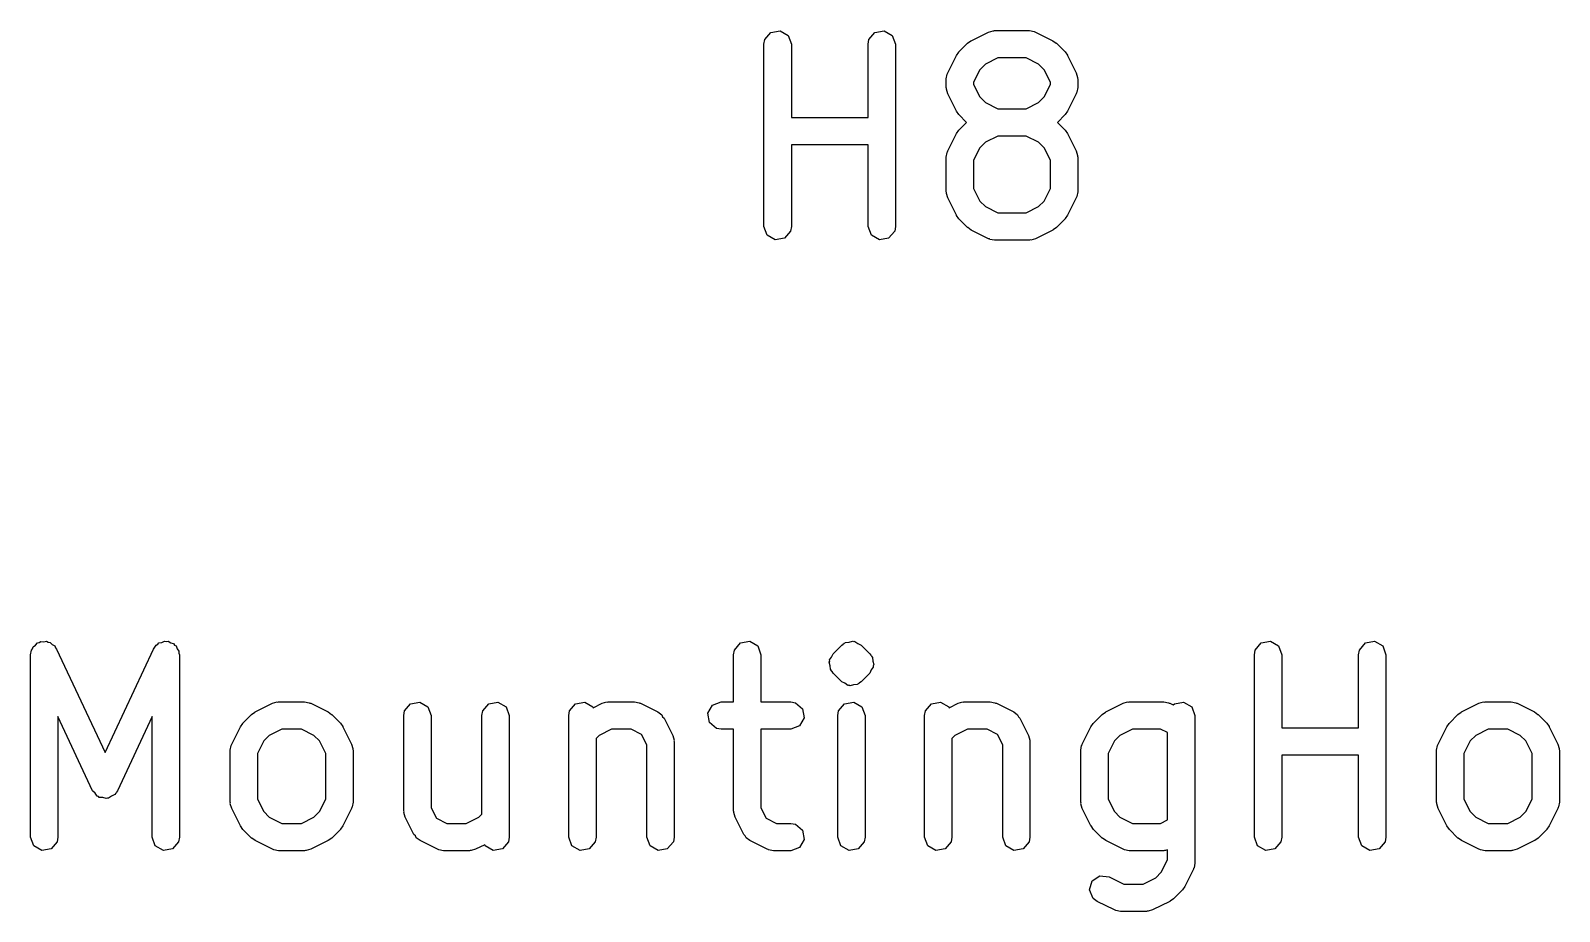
# Model space of a CAD drawing. Extents: x 0.58 to 7.69, y -5 to -0.56.
# Drawn here: x 5.0449 to 5.3751, y -1.0714 to -0.8811 of the extents above; entities that cross this region are included whole.
import ezdxf

# ---------------------------------------------------------------- set-up
doc = ezdxf.new("R2010")
doc.units = 0
doc.header["$MEASUREMENT"] = 0
doc.layers.add('BLACK', color=7, linetype='CONTINUOUS')

msp = doc.modelspace()

# ---------------------------------------------------------------- linework, layer by layer
at = {"layer": 'BLACK', "linetype": 'CONTINUOUS'}
for p, q in [((5.20345, -0.883038), (5.20475, -0.881491)), ((5.20475, -0.881491), (5.20674, -0.88114)), ((5.20674, -0.88114), (5.20849, -0.88215)), ((5.22595, -0.883038), (5.22724, -0.881491)), ((5.22724, -0.881491), (5.22923, -0.88114)), ((5.22923, -0.88114), (5.23098, -0.88215)), ((5.24802, -0.883282), (5.25177, -0.881407)), ((5.25177, -0.881407), (5.25276, -0.881115)), ((5.25276, -0.881115), (5.25293, -0.881156)), ((5.25293, -0.881156), (5.25309, -0.881095)), ((5.25309, -0.881095), (5.26059, -0.881095)), ((5.26059, -0.881095), (5.2616, -0.881273)), ((5.2616, -0.881273), (5.26174, -0.881387)), ((5.26174, -0.881387), (5.26191, -0.881407)), ((5.26191, -0.881407), (5.26566, -0.883282)), ((5.20327, -0.884048), (5.20345, -0.883038)), ((5.20327, -0.923418), (5.20327, -0.884048)), ((5.20849, -0.88215), (5.20918, -0.884048)), ((5.20918, -0.884048), (5.20918, -0.899843)), ((5.22577, -0.884048), (5.22595, -0.883038)), ((5.22577, -0.899843), (5.22577, -0.884048)), ((5.23098, -0.88215), (5.23167, -0.884048)), ((5.23167, -0.884048), (5.23167, -0.923418)), ((5.24538, -0.88571), (5.24726, -0.883835)), ((5.24726, -0.883835), (5.24798, -0.883329)), ((5.24798, -0.883329), (5.24802, -0.883282)), ((5.26566, -0.883282), (5.26637, -0.883808)), ((5.26637, -0.883808), (5.26643, -0.883835)), ((5.26643, -0.883835), (5.2683, -0.88571)), ((5.24295, -0.890227), (5.24483, -0.886477)), ((5.24483, -0.886477), (5.24535, -0.885768)), ((5.24535, -0.885768), (5.24538, -0.88571)), ((5.25379, -0.887001), (5.25109, -0.888349)), ((5.2599, -0.887001), (5.25379, -0.887001)), ((5.26259, -0.888349), (5.2599, -0.887001)), ((5.2683, -0.88571), (5.26881, -0.886433)), ((5.26881, -0.886433), (5.26886, -0.886477)), ((5.26886, -0.886477), (5.27073, -0.890227)), ((5.24264, -0.891547), (5.24282, -0.890537)), ((5.24264, -0.893422), (5.24264, -0.891547)), ((5.24282, -0.890537), (5.24293, -0.890402)), ((5.24293, -0.890402), (5.24295, -0.890227)), ((5.2499, -0.889547), (5.24855, -0.892244)), ((5.25109, -0.888349), (5.2499, -0.889547)), ((5.26379, -0.889547), (5.26259, -0.888349)), ((5.26514, -0.892244), (5.26379, -0.889547)), ((5.27073, -0.890227), (5.27102, -0.891209)), ((5.27102, -0.891209), (5.27098, -0.891381)), ((5.27098, -0.891381), (5.27104, -0.891547)), ((5.27104, -0.891547), (5.27104, -0.893422)), ((5.2427, -0.893588), (5.24264, -0.893422)), ((5.24266, -0.893759), (5.2427, -0.893588)), ((5.24295, -0.894742), (5.24266, -0.893759)), ((5.24483, -0.898492), (5.24295, -0.894742)), ((5.24855, -0.892244), (5.24855, -0.892725)), ((5.24855, -0.892725), (5.2499, -0.895422)), ((5.26379, -0.895422), (5.26514, -0.892725)), ((5.26514, -0.892725), (5.26514, -0.892244)), ((5.27073, -0.894742), (5.26886, -0.898492)), ((5.27075, -0.894567), (5.27073, -0.894742)), ((5.27087, -0.894432), (5.27075, -0.894567)), ((5.27104, -0.893422), (5.27087, -0.894432)), ((5.2499, -0.895422), (5.25109, -0.896619)), ((5.25109, -0.896619), (5.25379, -0.897968)), ((5.25379, -0.897968), (5.2599, -0.897968)), ((5.2599, -0.897968), (5.26259, -0.896619)), ((5.26259, -0.896619), (5.26379, -0.895422)), ((5.20918, -0.899843), (5.22577, -0.899843)), ((5.24487, -0.898536), (5.24483, -0.898492)), ((5.24538, -0.899259), (5.24487, -0.898536)), ((5.24704, -0.900921), (5.24538, -0.899259)), ((5.24538, -0.902582), (5.24704, -0.900921)), ((5.2683, -0.899259), (5.26664, -0.900921)), ((5.26664, -0.900921), (5.2683, -0.902582)), ((5.26833, -0.899201), (5.2683, -0.899259)), ((5.26886, -0.898492), (5.26833, -0.899201)), ((5.24295, -0.907099), (5.24483, -0.90335)), ((5.24483, -0.90335), (5.24535, -0.902641)), ((5.24535, -0.902641), (5.24538, -0.902582)), ((5.25379, -0.903874), (5.25109, -0.905222)), ((5.2599, -0.903874), (5.25379, -0.903874)), ((5.26259, -0.905222), (5.2599, -0.903874)), ((5.2683, -0.902582), (5.26881, -0.903306)), ((5.26881, -0.903306), (5.26886, -0.90335)), ((5.26886, -0.90335), (5.27073, -0.907099)), ((5.22577, -0.905748), (5.20918, -0.905748)), ((5.20918, -0.905748), (5.20918, -0.923418)), ((5.22577, -0.923418), (5.22577, -0.905748)), ((5.24264, -0.90842), (5.24282, -0.90741)), ((5.24282, -0.90741), (5.24293, -0.907275)), ((5.24293, -0.907275), (5.24295, -0.907099)), ((5.2499, -0.906419), (5.24855, -0.909117)), ((5.25109, -0.905222), (5.2499, -0.906419)), ((5.26379, -0.906419), (5.26259, -0.905222)), ((5.26514, -0.909117), (5.26379, -0.906419)), ((5.27073, -0.907099), (5.27102, -0.908082)), ((5.27102, -0.908082), (5.27098, -0.908254)), ((5.24264, -0.915919), (5.24264, -0.90842)), ((5.24855, -0.909117), (5.24855, -0.915222)), ((5.26514, -0.915222), (5.26514, -0.909117)), ((5.27098, -0.908254), (5.27104, -0.90842)), ((5.27104, -0.90842), (5.27104, -0.915919)), ((5.2427, -0.916085), (5.24264, -0.915919)), ((5.24266, -0.916257), (5.2427, -0.916085)), ((5.24295, -0.917239), (5.24266, -0.916257)), ((5.24483, -0.920989), (5.24295, -0.917239)), ((5.24855, -0.915222), (5.2499, -0.917919)), ((5.2499, -0.917919), (5.25109, -0.919117)), ((5.26259, -0.919117), (5.26379, -0.917919)), ((5.26379, -0.917919), (5.26514, -0.915222)), ((5.27073, -0.917239), (5.26886, -0.920989)), ((5.27075, -0.917064), (5.27073, -0.917239)), ((5.27087, -0.916929), (5.27075, -0.917064)), ((5.27104, -0.915919), (5.27087, -0.916929)), ((5.24487, -0.921033), (5.24483, -0.920989)), ((5.24538, -0.921756), (5.24487, -0.921033)), ((5.25109, -0.919117), (5.25379, -0.920465)), ((5.25379, -0.920465), (5.2599, -0.920465)), ((5.2599, -0.920465), (5.26259, -0.919117)), ((5.26886, -0.920989), (5.26833, -0.921698)), ((5.20396, -0.925316), (5.20327, -0.923418)), ((5.209, -0.924428), (5.2077, -0.925975)), ((5.20918, -0.923418), (5.209, -0.924428)), ((5.22646, -0.925316), (5.22577, -0.923418)), ((5.2315, -0.924428), (5.2302, -0.925975)), ((5.23167, -0.923418), (5.2315, -0.924428)), ((5.24726, -0.923631), (5.24538, -0.921756)), ((5.24731, -0.923658), (5.24726, -0.923631)), ((5.24802, -0.924184), (5.24731, -0.923658)), ((5.25177, -0.926059), (5.24802, -0.924184)), ((5.26566, -0.924184), (5.26191, -0.926059)), ((5.26571, -0.924138), (5.26566, -0.924184)), ((5.26643, -0.923631), (5.26571, -0.924138)), ((5.2683, -0.921756), (5.26643, -0.923631)), ((5.26833, -0.921698), (5.2683, -0.921756)), ((5.20571, -0.926326), (5.20396, -0.925316)), ((5.2077, -0.925975), (5.20571, -0.926326)), ((5.22821, -0.926326), (5.22646, -0.925316)), ((5.2302, -0.925975), (5.22821, -0.926326)), ((5.25195, -0.926079), (5.25177, -0.926059)), ((5.25208, -0.926193), (5.25195, -0.926079)), ((5.25309, -0.926371), (5.25208, -0.926193)), ((5.26059, -0.926371), (5.25309, -0.926371)), ((5.26076, -0.92631), (5.26059, -0.926371)), ((5.26093, -0.926351), (5.26076, -0.92631)), ((5.26191, -0.926059), (5.26093, -0.926351)), ((5.04592, -1.01387), (5.04633, -1.01338)), ((5.04633, -1.01338), (5.04672, -1.01331)), ((5.04672, -1.01331), (5.04704, -1.01309)), ((5.04704, -1.01309), (5.04768, -1.01314)), ((5.04768, -1.01314), (5.04832, -1.01303)), ((5.04832, -1.01303), (5.04866, -1.01323)), ((5.04866, -1.01323), (5.04905, -1.01326)), ((5.04905, -1.01326), (5.04951, -1.01372)), ((5.04951, -1.01372), (5.05007, -1.01404)), ((5.07197, -1.01385), (5.07232, -1.01368)), ((5.07232, -1.01368), (5.07258, -1.01338)), ((5.07258, -1.01338), (5.07321, -1.01327)), ((5.07321, -1.01327), (5.0738, -1.013)), ((5.0738, -1.013), (5.07418, -1.0131)), ((5.07418, -1.0131), (5.07457, -1.01303)), ((5.07457, -1.01303), (5.07512, -1.01335)), ((5.07512, -1.01335), (5.07575, -1.01352)), ((5.07575, -1.01352), (5.07597, -1.01384)), ((5.19689, -1.01493), (5.19819, -1.01338)), ((5.19819, -1.01338), (5.20018, -1.01303)), ((5.20018, -1.01303), (5.20192, -1.01404)), ((5.22007, -1.01385), (5.22039, -1.01363)), ((5.22039, -1.01363), (5.22047, -1.01352)), ((5.22047, -1.01352), (5.22059, -1.01348)), ((5.22059, -1.01348), (5.2206, -1.01348)), ((5.2206, -1.01348), (5.22068, -1.01338)), ((5.22068, -1.01338), (5.22076, -1.01337)), ((5.22076, -1.01337), (5.22091, -1.01326)), ((5.22091, -1.01326), (5.22168, -1.01319)), ((5.22168, -1.01319), (5.22242, -1.013)), ((5.22242, -1.013), (5.22254, -1.01305)), ((5.22254, -1.01305), (5.22267, -1.01303)), ((5.22267, -1.01303), (5.22279, -1.0131)), ((5.22279, -1.0131), (5.22292, -1.01309)), ((5.22292, -1.01309), (5.22355, -1.01353)), ((5.22355, -1.01353), (5.22425, -1.01385)), ((5.30937, -1.01493), (5.31067, -1.01338)), ((5.31067, -1.01338), (5.31266, -1.01303)), ((5.31266, -1.01303), (5.31441, -1.01404)), ((5.33187, -1.01493), (5.33317, -1.01338)), ((5.33317, -1.01338), (5.33516, -1.01303)), ((5.33516, -1.01303), (5.33691, -1.01404)), ((5.04485, -1.01594), (5.04503, -1.01493)), ((5.04485, -1.05531), (5.04485, -1.01594)), ((5.04503, -1.01493), (5.04529, -1.01463)), ((5.04529, -1.01463), (5.04539, -1.01424)), ((5.04539, -1.01424), (5.04592, -1.01387)), ((5.05007, -1.01404), (5.0502, -1.01441)), ((5.0502, -1.01441), (5.05048, -1.01469)), ((5.05048, -1.01469), (5.06093, -1.03708)), ((5.06093, -1.03708), (5.07138, -1.01469)), ((5.07138, -1.01469), (5.07197, -1.01385)), ((5.07597, -1.01384), (5.07632, -1.01404)), ((5.07632, -1.01404), (5.07654, -1.01465)), ((5.07654, -1.01465), (5.07691, -1.01517)), ((5.07691, -1.01517), (5.07687, -1.01557)), ((5.07687, -1.01557), (5.07701, -1.01594)), ((5.07701, -1.01594), (5.07701, -1.05531)), ((5.19671, -1.01594), (5.19689, -1.01493)), ((5.19671, -1.02611), (5.19671, -1.01594)), ((5.20192, -1.01404), (5.20262, -1.01594)), ((5.20262, -1.01594), (5.20262, -1.02611)), ((5.21743, -1.01705), (5.21787, -1.01642)), ((5.21746, -1.01731), (5.21743, -1.01705)), ((5.21787, -1.01642), (5.2182, -1.01572)), ((5.2182, -1.01572), (5.22007, -1.01385)), ((5.22425, -1.01385), (5.22612, -1.01572)), ((5.22612, -1.01572), (5.22635, -1.01604)), ((5.22635, -1.01604), (5.22645, -1.01612)), ((5.22645, -1.01612), (5.22649, -1.01625)), ((5.22649, -1.01625), (5.22671, -1.01656)), ((5.22671, -1.01656), (5.22678, -1.01733)), ((5.3092, -1.01594), (5.30937, -1.01493)), ((5.3092, -1.05531), (5.3092, -1.01594)), ((5.31441, -1.01404), (5.3151, -1.01594)), ((5.3151, -1.01594), (5.3151, -1.03173)), ((5.33169, -1.01594), (5.33187, -1.01493)), ((5.33169, -1.03173), (5.33169, -1.01594)), ((5.33691, -1.01404), (5.3376, -1.01594)), ((5.3376, -1.01594), (5.3376, -1.05531)), ((5.21734, -1.01756), (5.21746, -1.01731)), ((5.21754, -1.0183), (5.21734, -1.01756)), ((5.21761, -1.01906), (5.21754, -1.0183)), ((5.21783, -1.01938), (5.21761, -1.01906)), ((5.21787, -1.01951), (5.21783, -1.01938)), ((5.21797, -1.01958), (5.21787, -1.01951)), ((5.2182, -1.0199), (5.21797, -1.01958)), ((5.22007, -1.02178), (5.2182, -1.0199)), ((5.22612, -1.0199), (5.22425, -1.02178)), ((5.22645, -1.01921), (5.22612, -1.0199)), ((5.22689, -1.01858), (5.22645, -1.01921)), ((5.22678, -1.01733), (5.22698, -1.01807)), ((5.22698, -1.01807), (5.22686, -1.01831)), ((5.22686, -1.01831), (5.22689, -1.01858)), ((5.22077, -1.0221), (5.22007, -1.02178)), ((5.2214, -1.02254), (5.22077, -1.0221)), ((5.22153, -1.02253), (5.2214, -1.02254)), ((5.22165, -1.0226), (5.22153, -1.02253)), ((5.22178, -1.02257), (5.22165, -1.0226)), ((5.2219, -1.02263), (5.22178, -1.02257)), ((5.22264, -1.02243), (5.2219, -1.02263)), ((5.22341, -1.02236), (5.22264, -1.02243)), ((5.22356, -1.02226), (5.22341, -1.02236)), ((5.22364, -1.02224), (5.22356, -1.02226)), ((5.22372, -1.02214), (5.22364, -1.02224)), ((5.22373, -1.02214), (5.22372, -1.02214)), ((5.22385, -1.02211), (5.22373, -1.02214)), ((5.22393, -1.022), (5.22385, -1.02211)), ((5.22425, -1.02178), (5.22393, -1.022)), ((5.09336, -1.02829), (5.0971, -1.02642)), ((5.0971, -1.02642), (5.09809, -1.02613)), ((5.09809, -1.02613), (5.09826, -1.02617)), ((5.09826, -1.02617), (5.09843, -1.02611)), ((5.09843, -1.02611), (5.10405, -1.02611)), ((5.10405, -1.02611), (5.10506, -1.02629)), ((5.10506, -1.02629), (5.10519, -1.0264)), ((5.10519, -1.0264), (5.10537, -1.02642)), ((5.10537, -1.02642), (5.10912, -1.02829)), ((5.12565, -1.02805), (5.12695, -1.0265)), ((5.12695, -1.0265), (5.12893, -1.02615)), ((5.12893, -1.02615), (5.13068, -1.02716)), ((5.14252, -1.02805), (5.14382, -1.0265)), ((5.14382, -1.0265), (5.14581, -1.02615)), ((5.14581, -1.02615), (5.14756, -1.02716)), ((5.16127, -1.02805), (5.16257, -1.0265)), ((5.16257, -1.0265), (5.16455, -1.02615)), ((5.16455, -1.02615), (5.1663, -1.02716)), ((5.16639, -1.0274), (5.16835, -1.02642)), ((5.16835, -1.02642), (5.16933, -1.02613)), ((5.16933, -1.02613), (5.1695, -1.02617)), ((5.1695, -1.02617), (5.16967, -1.02611)), ((5.16967, -1.02611), (5.17529, -1.02611)), ((5.17529, -1.02611), (5.1763, -1.02629)), ((5.1763, -1.02629), (5.17644, -1.0264)), ((5.17644, -1.0264), (5.17661, -1.02642)), ((5.17661, -1.02642), (5.18036, -1.02829)), ((5.19113, -1.02855), (5.19214, -1.0268)), ((5.19214, -1.0268), (5.19404, -1.02611)), ((5.19404, -1.02611), (5.19671, -1.02611)), ((5.20262, -1.02611), (5.20904, -1.02611)), ((5.20904, -1.02611), (5.21005, -1.02629)), ((5.21005, -1.02629), (5.21159, -1.02758)), ((5.21939, -1.02805), (5.22068, -1.0265)), ((5.22068, -1.0265), (5.22267, -1.02615)), ((5.22267, -1.02615), (5.22442, -1.02716)), ((5.23813, -1.02805), (5.23943, -1.0265)), ((5.23943, -1.0265), (5.24142, -1.02615)), ((5.24142, -1.02615), (5.24317, -1.02716)), ((5.24325, -1.0274), (5.24521, -1.02642)), ((5.24521, -1.02642), (5.24619, -1.02613)), ((5.24619, -1.02613), (5.24637, -1.02617)), ((5.24637, -1.02617), (5.24653, -1.02611)), ((5.24653, -1.02611), (5.25216, -1.02611)), ((5.25216, -1.02611), (5.25317, -1.02629)), ((5.25317, -1.02629), (5.2533, -1.0264)), ((5.2533, -1.0264), (5.25348, -1.02642)), ((5.25348, -1.02642), (5.25723, -1.02829)), ((5.27708, -1.02829), (5.28083, -1.02642)), ((5.28083, -1.02642), (5.28181, -1.02613)), ((5.28181, -1.02613), (5.28199, -1.02617)), ((5.28199, -1.02617), (5.28215, -1.02611)), ((5.28215, -1.02611), (5.28965, -1.02611)), ((5.28965, -1.02611), (5.29066, -1.02629)), ((5.29066, -1.02629), (5.2908, -1.0264)), ((5.2908, -1.0264), (5.29097, -1.02642)), ((5.29097, -1.02642), (5.29169, -1.02678)), ((5.29169, -1.02678), (5.29192, -1.0265)), ((5.29192, -1.0265), (5.29391, -1.02615)), ((5.29391, -1.02615), (5.29566, -1.02716)), ((5.35395, -1.02829), (5.3577, -1.02642)), ((5.3577, -1.02642), (5.35868, -1.02613)), ((5.35868, -1.02613), (5.35885, -1.02617)), ((5.35885, -1.02617), (5.35902, -1.02611)), ((5.35902, -1.02611), (5.36464, -1.02611)), ((5.36464, -1.02611), (5.36565, -1.02629)), ((5.36565, -1.02629), (5.36579, -1.0264)), ((5.36579, -1.0264), (5.36596, -1.02642)), ((5.36596, -1.02642), (5.36971, -1.02829)), ((5.05825, -1.04531), (5.05076, -1.02925)), ((5.05076, -1.02925), (5.05076, -1.05531)), ((5.0711, -1.02925), (5.06361, -1.04531)), ((5.0711, -1.05531), (5.0711, -1.02925)), ((5.09071, -1.03072), (5.09259, -1.02885)), ((5.09259, -1.02885), (5.09331, -1.02834)), ((5.09331, -1.02834), (5.09336, -1.02829)), ((5.10912, -1.02829), (5.10983, -1.02882)), ((5.10983, -1.02882), (5.10989, -1.02885)), ((5.10989, -1.02885), (5.11176, -1.03072)), ((5.12547, -1.02906), (5.12565, -1.02805)), ((5.12547, -1.04968), (5.12547, -1.02906)), ((5.13068, -1.02716), (5.13137, -1.02906)), ((5.13137, -1.02906), (5.13137, -1.04899)), ((5.14234, -1.02906), (5.14252, -1.02805)), ((5.14234, -1.05034), (5.14234, -1.02906)), ((5.14756, -1.02716), (5.14825, -1.02906)), ((5.14825, -1.02906), (5.14825, -1.05531)), ((5.16109, -1.02906), (5.16127, -1.02805)), ((5.16109, -1.05531), (5.16109, -1.02906)), ((5.1663, -1.02716), (5.16639, -1.0274)), ((5.18036, -1.02829), (5.18118, -1.02891)), ((5.18118, -1.02891), (5.18136, -1.02931)), ((5.18136, -1.02931), (5.18168, -1.02962)), ((5.18168, -1.02962), (5.18356, -1.03336)), ((5.19148, -1.03054), (5.19113, -1.02855)), ((5.21194, -1.02957), (5.21093, -1.03132)), ((5.21159, -1.02758), (5.21194, -1.02957)), ((5.21921, -1.02906), (5.21939, -1.02805)), ((5.21921, -1.05531), (5.21921, -1.02906)), ((5.22442, -1.02716), (5.22511, -1.02906)), ((5.22511, -1.02906), (5.22511, -1.05531)), ((5.23795, -1.02906), (5.23813, -1.02805)), ((5.23795, -1.05531), (5.23795, -1.02906)), ((5.24317, -1.02716), (5.24325, -1.0274)), ((5.25723, -1.02829), (5.25805, -1.02891)), ((5.25805, -1.02891), (5.25823, -1.02931)), ((5.25823, -1.02931), (5.25855, -1.02962)), ((5.25855, -1.02962), (5.26042, -1.03336)), ((5.27444, -1.03072), (5.27631, -1.02885)), ((5.27631, -1.02885), (5.27704, -1.02834)), ((5.27704, -1.02834), (5.27708, -1.02829)), ((5.29566, -1.02716), (5.29635, -1.02906)), ((5.29635, -1.02906), (5.29635, -1.06093)), ((5.35131, -1.03072), (5.35318, -1.02885)), ((5.35318, -1.02885), (5.3539, -1.02834)), ((5.3539, -1.02834), (5.35395, -1.02829)), ((5.36971, -1.02829), (5.37042, -1.02882)), ((5.37042, -1.02882), (5.37048, -1.02885)), ((5.37048, -1.02885), (5.37235, -1.03072)), ((5.08829, -1.03524), (5.09016, -1.03149)), ((5.09016, -1.03149), (5.09069, -1.03078)), ((5.09069, -1.03078), (5.09071, -1.03072)), ((5.09642, -1.03336), (5.09523, -1.03456)), ((5.09912, -1.03201), (5.09642, -1.03336)), ((5.10335, -1.03201), (5.09912, -1.03201)), ((5.10605, -1.03336), (5.10335, -1.03201)), ((5.10725, -1.03456), (5.10605, -1.03336)), ((5.11176, -1.03072), (5.11227, -1.03145)), ((5.11227, -1.03145), (5.11231, -1.03149)), ((5.11231, -1.03149), (5.11419, -1.03524)), ((5.16767, -1.03336), (5.16699, -1.03403)), ((5.17036, -1.03201), (5.16767, -1.03336)), ((5.17459, -1.03201), (5.17036, -1.03201)), ((5.17684, -1.03314), (5.17459, -1.03201)), ((5.17796, -1.03538), (5.17684, -1.03314)), ((5.18356, -1.03336), (5.18385, -1.03435)), ((5.19303, -1.03184), (5.19148, -1.03054)), ((5.19404, -1.03201), (5.19303, -1.03184)), ((5.19671, -1.03201), (5.19404, -1.03201)), ((5.19671, -1.04968), (5.19671, -1.03201)), ((5.20904, -1.03201), (5.20262, -1.03201)), ((5.20262, -1.03201), (5.20262, -1.04899)), ((5.21093, -1.03132), (5.20904, -1.03201)), ((5.24453, -1.03336), (5.24386, -1.03403)), ((5.24723, -1.03201), (5.24453, -1.03336)), ((5.25146, -1.03201), (5.24723, -1.03201)), ((5.2537, -1.03314), (5.25146, -1.03201)), ((5.25483, -1.03538), (5.2537, -1.03314)), ((5.26042, -1.03336), (5.26071, -1.03435)), ((5.27201, -1.03524), (5.27389, -1.03149)), ((5.27389, -1.03149), (5.27441, -1.03078)), ((5.27441, -1.03078), (5.27444, -1.03072)), ((5.28015, -1.03336), (5.27895, -1.03456)), ((5.28285, -1.03201), (5.28015, -1.03336)), ((5.28895, -1.03201), (5.28285, -1.03201)), ((5.29045, -1.03276), (5.28895, -1.03201)), ((5.29045, -1.05161), (5.29045, -1.03276)), ((5.3151, -1.03173), (5.33169, -1.03173)), ((5.34888, -1.03524), (5.35075, -1.03149)), ((5.35075, -1.03149), (5.35128, -1.03078)), ((5.35128, -1.03078), (5.35131, -1.03072)), ((5.35702, -1.03336), (5.35582, -1.03456)), ((5.35971, -1.03201), (5.35702, -1.03336)), ((5.36394, -1.03201), (5.35971, -1.03201)), ((5.36664, -1.03336), (5.36394, -1.03201)), ((5.36784, -1.03456), (5.36664, -1.03336)), ((5.37235, -1.03072), (5.37286, -1.03145)), ((5.37286, -1.03145), (5.37291, -1.03149)), ((5.37291, -1.03149), (5.37478, -1.03524)), ((5.08797, -1.03656), (5.08815, -1.03555)), ((5.08797, -1.04781), (5.08797, -1.03656)), ((5.08815, -1.03555), (5.08826, -1.03541)), ((5.08826, -1.03541), (5.08829, -1.03524)), ((5.09523, -1.03456), (5.09388, -1.03726)), ((5.1086, -1.03726), (5.10725, -1.03456)), ((5.11419, -1.03524), (5.11448, -1.03622)), ((5.11448, -1.03622), (5.11444, -1.03639)), ((5.11444, -1.03639), (5.1145, -1.03656)), ((5.1145, -1.03656), (5.1145, -1.04781)), ((5.16699, -1.03403), (5.16699, -1.05531)), ((5.17796, -1.05531), (5.17796, -1.03538)), ((5.18385, -1.03435), (5.18381, -1.03452)), ((5.18381, -1.03452), (5.18387, -1.03469)), ((5.18387, -1.03469), (5.18387, -1.05531)), ((5.24386, -1.03403), (5.24386, -1.05531)), ((5.25483, -1.05531), (5.25483, -1.03538)), ((5.26071, -1.03435), (5.26067, -1.03452)), ((5.26067, -1.03452), (5.26073, -1.03469)), ((5.26073, -1.03469), (5.26073, -1.05531)), ((5.2717, -1.03656), (5.27188, -1.03555)), ((5.2717, -1.04781), (5.2717, -1.03656)), ((5.27188, -1.03555), (5.27199, -1.03541)), ((5.27199, -1.03541), (5.27201, -1.03524)), ((5.27895, -1.03456), (5.27761, -1.03726)), ((5.34857, -1.03656), (5.34874, -1.03555)), ((5.34857, -1.04781), (5.34857, -1.03656)), ((5.34874, -1.03555), (5.34886, -1.03541)), ((5.34886, -1.03541), (5.34888, -1.03524)), ((5.35582, -1.03456), (5.35447, -1.03726)), ((5.36919, -1.03726), (5.36784, -1.03456)), ((5.37478, -1.03524), (5.37507, -1.03622)), ((5.37507, -1.03622), (5.37503, -1.03639)), ((5.37503, -1.03639), (5.37509, -1.03656)), ((5.37509, -1.03656), (5.37509, -1.04781)), ((5.09388, -1.03726), (5.09388, -1.04711)), ((5.1086, -1.04711), (5.1086, -1.03726)), ((5.27761, -1.03726), (5.27761, -1.04711)), ((5.33169, -1.03764), (5.3151, -1.03764)), ((5.3151, -1.03764), (5.3151, -1.05531)), ((5.33169, -1.05531), (5.33169, -1.03764)), ((5.35447, -1.03726), (5.35447, -1.04711)), ((5.36919, -1.04711), (5.36919, -1.03726)), ((5.0588, -1.04585), (5.05825, -1.04531)), ((5.05924, -1.04648), (5.0588, -1.04585)), ((5.05949, -1.04655), (5.05924, -1.04648)), ((5.05968, -1.04674), (5.05949, -1.04655)), ((5.06045, -1.0468), (5.05968, -1.04674)), ((5.06119, -1.047), (5.06045, -1.0468)), ((5.06232, -1.04647), (5.06169, -1.04691)), ((5.06302, -1.04615), (5.06232, -1.04647)), ((5.06324, -1.04583), (5.06302, -1.04615)), ((5.06335, -1.04575), (5.06324, -1.04583)), ((5.06338, -1.04563), (5.06335, -1.04575)), ((5.06361, -1.04531), (5.06338, -1.04563)), ((5.06143, -1.04689), (5.06119, -1.047)), ((5.06169, -1.04691), (5.06143, -1.04689)), ((5.08803, -1.04797), (5.08797, -1.04781)), ((5.08799, -1.04815), (5.08803, -1.04797)), ((5.08829, -1.04913), (5.08799, -1.04815)), ((5.09016, -1.05288), (5.08829, -1.04913)), ((5.09388, -1.04711), (5.09523, -1.04981)), ((5.09523, -1.04981), (5.09642, -1.05101)), ((5.10605, -1.05101), (5.10725, -1.04981)), ((5.10725, -1.04981), (5.1086, -1.04711)), ((5.11419, -1.04913), (5.11231, -1.05288)), ((5.11421, -1.04895), (5.11419, -1.04913)), ((5.11432, -1.04882), (5.11421, -1.04895)), ((5.1145, -1.04781), (5.11432, -1.04882)), ((5.12553, -1.04985), (5.12547, -1.04968)), ((5.12549, -1.05002), (5.12553, -1.04985)), ((5.12578, -1.051), (5.12549, -1.05002)), ((5.13137, -1.04899), (5.1325, -1.05123)), ((5.19677, -1.04985), (5.19671, -1.04968)), ((5.19673, -1.05002), (5.19677, -1.04985)), ((5.19702, -1.051), (5.19673, -1.05002)), ((5.20262, -1.04899), (5.20374, -1.05123)), ((5.27176, -1.04797), (5.2717, -1.04781)), ((5.27172, -1.04815), (5.27176, -1.04797)), ((5.27201, -1.04913), (5.27172, -1.04815)), ((5.27389, -1.05288), (5.27201, -1.04913)), ((5.27761, -1.04711), (5.27895, -1.04981)), ((5.27895, -1.04981), (5.28015, -1.05101)), ((5.34863, -1.04797), (5.34857, -1.04781)), ((5.34859, -1.04815), (5.34863, -1.04797)), ((5.34888, -1.04913), (5.34859, -1.04815)), ((5.35075, -1.05288), (5.34888, -1.04913)), ((5.35447, -1.04711), (5.35582, -1.04981)), ((5.35582, -1.04981), (5.35702, -1.05101)), ((5.36664, -1.05101), (5.36784, -1.04981)), ((5.36784, -1.04981), (5.36919, -1.04711)), ((5.37478, -1.04913), (5.37291, -1.05288)), ((5.3748, -1.04895), (5.37478, -1.04913)), ((5.37492, -1.04882), (5.3748, -1.04895)), ((5.37509, -1.04781), (5.37492, -1.04882)), ((5.09021, -1.05292), (5.09016, -1.05288)), ((5.09071, -1.05365), (5.09021, -1.05292)), ((5.09642, -1.05101), (5.09912, -1.05236)), ((5.09912, -1.05236), (5.10335, -1.05236)), ((5.10335, -1.05236), (5.10605, -1.05101)), ((5.11231, -1.05288), (5.11179, -1.05359)), ((5.12766, -1.05475), (5.12578, -1.051)), ((5.1325, -1.05123), (5.13474, -1.05236)), ((5.13474, -1.05236), (5.13897, -1.05236)), ((5.13897, -1.05236), (5.14167, -1.05101)), ((5.14167, -1.05101), (5.14234, -1.05034)), ((5.1989, -1.05475), (5.19702, -1.051)), ((5.20374, -1.05123), (5.20598, -1.05236)), ((5.20598, -1.05236), (5.20904, -1.05236)), ((5.20904, -1.05236), (5.21005, -1.05253)), ((5.21005, -1.05253), (5.21159, -1.05383)), ((5.27393, -1.05292), (5.27389, -1.05288)), ((5.27444, -1.05365), (5.27393, -1.05292)), ((5.28015, -1.05101), (5.28285, -1.05236)), ((5.28285, -1.05236), (5.28895, -1.05236)), ((5.28895, -1.05236), (5.29045, -1.05161)), ((5.3508, -1.05292), (5.35075, -1.05288)), ((5.35131, -1.05365), (5.3508, -1.05292)), ((5.35702, -1.05101), (5.35971, -1.05236)), ((5.35971, -1.05236), (5.36394, -1.05236)), ((5.36394, -1.05236), (5.36664, -1.05101)), ((5.37291, -1.05288), (5.37238, -1.05359)), ((5.04554, -1.05721), (5.04485, -1.05531)), ((5.05058, -1.05632), (5.04928, -1.05787)), ((5.05076, -1.05531), (5.05058, -1.05632)), ((5.07179, -1.05721), (5.0711, -1.05531)), ((5.07683, -1.05632), (5.07553, -1.05787)), ((5.07701, -1.05531), (5.07683, -1.05632)), ((5.09259, -1.05552), (5.09071, -1.05365)), ((5.09265, -1.05555), (5.09259, -1.05552)), ((5.09336, -1.05607), (5.09265, -1.05555)), ((5.0971, -1.05795), (5.09336, -1.05607)), ((5.10912, -1.05607), (5.10537, -1.05795)), ((5.10916, -1.05603), (5.10912, -1.05607)), ((5.10989, -1.05552), (5.10916, -1.05603)), ((5.11176, -1.05365), (5.10989, -1.05552)), ((5.11179, -1.05359), (5.11176, -1.05365)), ((5.12798, -1.05506), (5.12766, -1.05475)), ((5.12815, -1.05546), (5.12798, -1.05506)), ((5.12898, -1.05607), (5.12815, -1.05546)), ((5.13273, -1.05795), (5.12898, -1.05607)), ((5.14807, -1.05632), (5.14677, -1.05787)), ((5.14825, -1.05531), (5.14807, -1.05632)), ((5.16178, -1.05721), (5.16109, -1.05531)), ((5.16682, -1.05632), (5.16552, -1.05787)), ((5.16699, -1.05531), (5.16682, -1.05632)), ((5.17865, -1.05721), (5.17796, -1.05531)), ((5.18369, -1.05632), (5.18239, -1.05787)), ((5.18387, -1.05531), (5.18369, -1.05632)), ((5.19922, -1.05506), (5.1989, -1.05475)), ((5.19939, -1.05546), (5.19922, -1.05506)), ((5.20022, -1.05607), (5.19939, -1.05546)), ((5.20397, -1.05795), (5.20022, -1.05607)), ((5.21194, -1.05582), (5.21093, -1.05757)), ((5.21159, -1.05383), (5.21194, -1.05582)), ((5.2199, -1.05721), (5.21921, -1.05531)), ((5.22493, -1.05632), (5.22364, -1.05787)), ((5.22511, -1.05531), (5.22493, -1.05632)), ((5.23865, -1.05721), (5.23795, -1.05531)), ((5.24368, -1.05632), (5.24238, -1.05787)), ((5.24386, -1.05531), (5.24368, -1.05632)), ((5.25552, -1.05721), (5.25483, -1.05531)), ((5.26055, -1.05632), (5.25926, -1.05787)), ((5.26073, -1.05531), (5.26055, -1.05632)), ((5.27631, -1.05552), (5.27444, -1.05365)), ((5.27637, -1.05555), (5.27631, -1.05552)), ((5.27708, -1.05607), (5.27637, -1.05555)), ((5.28083, -1.05795), (5.27708, -1.05607)), ((5.30989, -1.05721), (5.3092, -1.05531)), ((5.31492, -1.05632), (5.31362, -1.05787)), ((5.3151, -1.05531), (5.31492, -1.05632)), ((5.33238, -1.05721), (5.33169, -1.05531)), ((5.33742, -1.05632), (5.33612, -1.05787)), ((5.3376, -1.05531), (5.33742, -1.05632)), ((5.35318, -1.05552), (5.35131, -1.05365)), ((5.35324, -1.05555), (5.35318, -1.05552)), ((5.35395, -1.05607), (5.35324, -1.05555)), ((5.3577, -1.05795), (5.35395, -1.05607)), ((5.36971, -1.05607), (5.36596, -1.05795)), ((5.36976, -1.05603), (5.36971, -1.05607)), ((5.37048, -1.05552), (5.36976, -1.05603)), ((5.37235, -1.05365), (5.37048, -1.05552)), ((5.37238, -1.05359), (5.37235, -1.05365)), ((5.04729, -1.05822), (5.04554, -1.05721)), ((5.04928, -1.05787), (5.04729, -1.05822)), ((5.07354, -1.05822), (5.07179, -1.05721)), ((5.07553, -1.05787), (5.07354, -1.05822)), ((5.09728, -1.05797), (5.0971, -1.05795)), ((5.09742, -1.05808), (5.09728, -1.05797)), ((5.09843, -1.05826), (5.09742, -1.05808)), ((5.10405, -1.05826), (5.09843, -1.05826)), ((5.10422, -1.0582), (5.10405, -1.05826)), ((5.10439, -1.05824), (5.10422, -1.0582)), ((5.10537, -1.05795), (5.10439, -1.05824)), ((5.1329, -1.05797), (5.13273, -1.05795)), ((5.13304, -1.05808), (5.1329, -1.05797)), ((5.13405, -1.05826), (5.13304, -1.05808)), ((5.13967, -1.05826), (5.13405, -1.05826)), ((5.13984, -1.0582), (5.13967, -1.05826)), ((5.14001, -1.05824), (5.13984, -1.0582)), ((5.14099, -1.05795), (5.14001, -1.05824)), ((5.14295, -1.05697), (5.14099, -1.05795)), ((5.14303, -1.05721), (5.14295, -1.05697)), ((5.14478, -1.05822), (5.14303, -1.05721)), ((5.14677, -1.05787), (5.14478, -1.05822)), ((5.16353, -1.05822), (5.16178, -1.05721)), ((5.16552, -1.05787), (5.16353, -1.05822)), ((5.1804, -1.05822), (5.17865, -1.05721)), ((5.18239, -1.05787), (5.1804, -1.05822)), ((5.20414, -1.05797), (5.20397, -1.05795)), ((5.20428, -1.05808), (5.20414, -1.05797)), ((5.20529, -1.05826), (5.20428, -1.05808)), ((5.20904, -1.05826), (5.20529, -1.05826)), ((5.21093, -1.05757), (5.20904, -1.05826)), ((5.22165, -1.05822), (5.2199, -1.05721)), ((5.22364, -1.05787), (5.22165, -1.05822)), ((5.24039, -1.05822), (5.23865, -1.05721)), ((5.24238, -1.05787), (5.24039, -1.05822)), ((5.25727, -1.05822), (5.25552, -1.05721)), ((5.25926, -1.05787), (5.25727, -1.05822)), ((5.28101, -1.05797), (5.28083, -1.05795)), ((5.28114, -1.05808), (5.28101, -1.05797)), ((5.28215, -1.05826), (5.28114, -1.05808)), ((5.28965, -1.05826), (5.28215, -1.05826)), ((5.28982, -1.0582), (5.28965, -1.05826)), ((5.28999, -1.05824), (5.28982, -1.0582)), ((5.29045, -1.0581), (5.28999, -1.05824)), ((5.29045, -1.06024), (5.29045, -1.0581)), ((5.31164, -1.05822), (5.30989, -1.05721)), ((5.31362, -1.05787), (5.31164, -1.05822)), ((5.33413, -1.05822), (5.33238, -1.05721)), ((5.33612, -1.05787), (5.33413, -1.05822)), ((5.35787, -1.05797), (5.3577, -1.05795)), ((5.35801, -1.05808), (5.35787, -1.05797)), ((5.35902, -1.05826), (5.35801, -1.05808)), ((5.36464, -1.05826), (5.35902, -1.05826)), ((5.36481, -1.0582), (5.36464, -1.05826)), ((5.36498, -1.05824), (5.36481, -1.0582)), ((5.36596, -1.05795), (5.36498, -1.05824)), ((5.2879, -1.06413), (5.2891, -1.06293)), ((5.2891, -1.06293), (5.29045, -1.06024)), ((5.29604, -1.06225), (5.29417, -1.066)), ((5.29606, -1.06208), (5.29604, -1.06225)), ((5.29618, -1.06194), (5.29606, -1.06208)), ((5.29635, -1.06093), (5.29618, -1.06194)), ((5.27358, -1.06673), (5.27416, -1.0648)), ((5.27416, -1.0648), (5.27584, -1.06368)), ((5.27584, -1.06368), (5.27785, -1.06392)), ((5.27785, -1.06392), (5.28097, -1.06548)), ((5.28097, -1.06548), (5.2852, -1.06548)), ((5.2852, -1.06548), (5.2879, -1.06413)), ((5.29417, -1.066), (5.29364, -1.06671)), ((5.27438, -1.06859), (5.27358, -1.06673)), ((5.27521, -1.0692), (5.27438, -1.06859)), ((5.27896, -1.07107), (5.27521, -1.0692)), ((5.29097, -1.0692), (5.28722, -1.07107)), ((5.29102, -1.06915), (5.29097, -1.0692)), ((5.29174, -1.06864), (5.29102, -1.06915)), ((5.29361, -1.06677), (5.29174, -1.06864)), ((5.29364, -1.06671), (5.29361, -1.06677)), ((5.27913, -1.07109), (5.27896, -1.07107)), ((5.27927, -1.07121), (5.27913, -1.07109)), ((5.28028, -1.07138), (5.27927, -1.07121)), ((5.2859, -1.07138), (5.28028, -1.07138)), ((5.28607, -1.07132), (5.2859, -1.07138)), ((5.28624, -1.07136), (5.28607, -1.07132)), ((5.28722, -1.07107), (5.28624, -1.07136))]:
    msp.add_line(p, q, dxfattribs=at)

doc.saveas('drawing.dxf')
